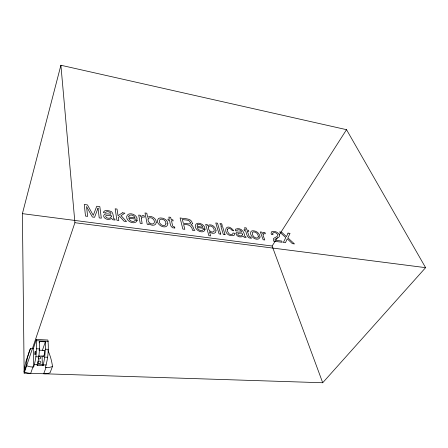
<?xml version="1.0" encoding="UTF-8"?>
<svg xmlns="http://www.w3.org/2000/svg" width="448" height="448" viewBox="0 0 448 448"><rect width="100%" height="100%" fill="white"/><g stroke="black" fill="none" stroke-linecap="round" stroke-linejoin="round"><path stroke-width="0.67" d="M48.003 350.594A82.068 66.886 -0.3 0 1 52.494 366.425A10.763 8.876 12.6 0 1 46.071 367.41L45.343 367.388C48.054 358.674 48.894 349.065 47.891 340.038L36.327 339.427L33.264 348.841L33.678 366.962L32.945 366.94A10.931 8.988 10 0 1 26.286 365.456L24.13 371.846A10.814 8.966 9.3 0 0 30.722 373.29L32.945 366.94M37.072 364.448A2.957 0.51 -84.9 0 1 37.184 365.462L43.03 365.68C45.007 357.93 45.539 349.838 45.394 341.846L39.581 341.544L39.133 342.849M37.184 365.462C39.127 357.672 39.682 349.563 39.581 341.544M33.678 366.962C36.271 358.142 37.15 348.544 36.327 339.427M22.4 213.646L60.9 65.251L346.522 129.674L425.6 267.658L322.711 382.749L24.147 373.122L22.4 213.646L272.121 246.014L322.711 382.749M33.23 348.398A40.813 34.765 10.2 0 0 30.386 348.701L28.241 355.13A71.35 60.256 22.1 0 0 24.13 371.846M24.147 373.122L74.917 222.706L60.9 65.251M42.381 350.302L45.394 341.846M46.071 367.41L43.719 373.71A10.651 8.854 12 0 0 50.086 372.702L52.494 366.425M272.121 246.014L275.128 241.315M275.878 240.139L277.385 237.787M279.261 234.847L346.522 129.674M37.486 364.162L42.666 364.358M34.53 364.543L37.47 364.655M43.327 364.879L46.239 364.986M38.494 355.992L43.669 356.216M35.862 356.759L38.814 356.888M44.677 357.134L47.594 357.258M38.948 350.168L44.106 350.409M36.579 348.779L39.519 348.919M45.371 349.199L48.278 349.334M36.669 340.726L48.278 341.337M74.917 222.706L425.6 267.658M42.062 355.779L42.336 364.134M38.41 358.669A1.45 1.193 11.3 0 0 40.6 358.249A1.45 1.193 11.3 0 0 39.39 356.558L39.01 356.541A1.45 1.193 11.3 0 0 38.651 356.614M26.286 365.456A72.139 60.346 22.4 0 1 30.386 348.701M43.954 350.56A2.923 0.532 -84.8 0 1 44.408 353.483A2.923 0.532 -84.8 0 1 43.422 355.925M42.515 364.498A2.946 0.532 -85 0 1 43.03 365.68M103.706 212.027L103.695 212.727L105.538 212.979C105.935 210.7 109.469 211.831 110.662 212.873L110.93 213.517L110.578 214.267C98.554 211.635 104.49 222.645 111.692 218.462L112.801 219.766L115.035 220.052L114.878 218.999L113.691 218.758C112.991 215.986 113.646 211.518 109.738 210.997C107.929 210.661 104.518 209.658 103.706 212.027M216.014 230.602C216.378 234.371 211.109 233.744 209.434 231.717L210.627 235.889L208.88 235.659L205.688 224.392L207.362 224.622L207.665 225.674C210.907 223.076 215.869 226.873 216.014 230.602M111.294 216.412C111.205 219.05 106.35 218.702 105.65 216.541L105.778 215.869L106.4 215.477L111.132 215.27L111.294 216.412M272.782 233.24L272.978 234.679L271.382 234.461L271.09 233.262L271.522 231.79C274.165 230.507 277.648 232.014 279.16 234.422C281.154 237.524 276.349 237.793 275.005 239.445L274.898 240.134L281.719 241.052L282.201 242.29L273.599 241.147L273.566 238.437L277.105 236.426L277.844 235.525C277.71 233.397 274.837 231.806 272.983 232.854L272.782 233.24M235.934 233.178C235.95 236.393 240.783 238.151 243.04 236.062L244.194 237.272L246.064 237.513L245.734 236.522L244.72 236.309C244.35 231.465 240.638 227.03 235.564 229.18L235.43 230.77L236.975 230.983L237.07 230.115C238.493 229.286 241.349 230.014 241.517 231.907L237.171 232.176L235.934 233.178M208.365 227.007C207.592 229.93 211.966 233.951 214.172 231.151C214.85 228.267 211.322 224.577 208.589 226.447L208.365 227.007M205.094 229.566C203.487 234.578 195.087 230.518 195.21 226.033C195.91 220.461 204.831 224.073 204.943 228.514L197.333 227.483C197.641 229.947 202.289 232.198 203.386 229.331L205.094 229.566M141.277 218.03L142.15 223.63L140.246 223.373L138.701 215.074L140.487 215.32L140.756 216.737L142.475 215.561L144.105 215.678L144.385 217.134L142.542 217.006L141.277 218.03M167.871 223.81C166.869 230.944 154.022 224.241 158.329 218.742A4.827 3.063 24.7 0 1 160.714 217.969C164.041 217.935 167.72 220.22 167.871 223.81M227.377 229.46L227.556 231.398L228.822 233.503A2.307 1.406 29.5 0 0 230.429 234.461L232.579 234.304L232.971 233.022L234.595 233.24L234.55 234.55A3.836 2.341 29.5 0 1 233.453 235.62C221.642 236.891 224.666 219.772 233.806 230.782L232.187 230.558C231.442 229.001 229.102 227.808 227.612 228.973L227.377 229.46M156.268 222.236C156.374 226.302 150.674 225.87 148.758 223.468L148.971 224.538L147.23 224.308L145.006 212.968L146.81 213.22L147.616 217.274C151.015 214.928 156.302 218.193 156.268 222.236M258.317 236.337L258.037 237.72C255.114 239.159 251.664 235.519 252.437 232.579A2.509 1.495 30.8 0 1 253.602 231.918C256.077 231.806 258.082 233.968 258.317 236.337M148.081 218.938C147.168 222.113 152.09 225.949 154.235 222.947C155.568 219.587 150.186 215.589 148.081 218.938M190.394 222.846L190.193 223.546L189.05 223.938L183.31 223.25L182.364 219.481C184.778 220.231 189.846 219.234 190.394 222.846M128.794 216.143L128.699 217.084L135.016 217.946C134.484 215.432 130.385 213.786 128.794 216.143M260.058 237.082C258.194 242.659 248.377 236.242 251.02 231.532A4.525 2.694 30.8 0 1 252.958 230.759C256.441 230.737 259.896 233.492 260.058 237.082M137.211 220.405C135.173 225.406 126.196 221.704 126.655 216.675C127.904 211.131 137.25 214.351 137.172 219.318L128.834 218.187C129.074 220.998 133.952 222.97 135.335 220.153L137.211 220.405M242.424 234.696L242.329 235.15C241.13 236.449 238.493 235.928 237.765 234.338L238.162 233.324L241.965 233.061L242.424 234.696M165.939 223.843C164.758 228.379 157.377 223.412 159.785 219.856A2.671 1.697 24.7 0 1 161.252 219.184C163.834 219.01 166.135 221.234 165.939 223.843M192.349 223.356L192.142 224.022L190.915 224.834C193.704 225.467 192.92 229.034 194.869 230.412L192.534 230.345C192.125 225.624 187.925 224.146 183.624 224.51L184.828 229.314L182.84 229.051L180.09 217.935C183.831 218.954 191.666 217.79 192.349 223.356M98.034 208.152L94.578 217.291L92.361 216.994L86.526 206.545L87.651 216.367L85.495 216.082L84.269 204.467L87.444 204.915L93.274 215.331L96.746 206.22L99.837 206.657L101.326 218.187L99.221 217.907L98.034 208.152M263.228 234.069L263.116 235.446L264.751 239.966L263.144 239.753L260.327 231.924L261.839 232.137L262.326 233.475L263.514 232.338L264.874 232.428L265.378 233.8L263.844 233.705L263.228 234.069M288.03 233.1L286.451 236.656L281.674 232.21L279.541 231.907L285.768 237.602L283.366 242.446L285.449 242.726L287.23 238.818L292.365 243.645L294.476 243.925L287.879 237.894L290.03 233.386L288.03 233.1M197.495 224.818L197.092 226.408L202.854 227.198C202.194 225.142 199.438 223.625 197.495 224.818M122.45 212.817L118.042 215.667L117.023 209.07L115.17 208.813L116.911 220.265L118.793 220.517L118.306 217.347L119.767 216.485L124.057 221.217L126.538 221.547L121.022 215.662L124.902 213.158L122.45 212.817M251.21 238.162C247.083 238.851 246.641 233.621 245.683 230.916L244.367 230.737L244.003 229.667L245.319 229.846L244.58 227.679L246.221 227.909L246.96 230.076L248.506 230.289L248.87 231.358L247.33 231.146L249.082 236.286L249.62 236.886L250.846 237.11L251.21 238.162M174.826 227.982C170.447 228.794 170.089 223.434 169.618 220.433L168.157 220.231L167.905 219.117L169.361 219.318L168.84 217.073L170.666 217.325L171.186 219.576L172.9 219.811L173.163 220.92L171.45 220.685L172.693 226.016L173.214 226.649L174.569 226.89L174.826 227.982M220.769 234.108L219.055 233.878L215.79 222.953L217.482 223.188L220.769 234.108M225.053 234.679L223.328 234.444L220.903 226.498L222.617 226.738L225.053 234.679M222.163 225.271L220.455 225.036L220.002 223.541L221.71 223.782L222.163 225.271M38.388 363.104A1.456 1.21 11.1 0 0 40.796 362.65A1.456 1.21 11.1 0 0 38.97 361.094A1.456 1.21 11.1 0 0 38.388 363.104M35.28 354.06A1.764 0.302 -84.6 0 0 35.37 351.193A1.764 0.302 -84.6 0 0 34.815 353.494A1.764 0.302 -84.6 0 0 35.28 354.06"/></g></svg>
